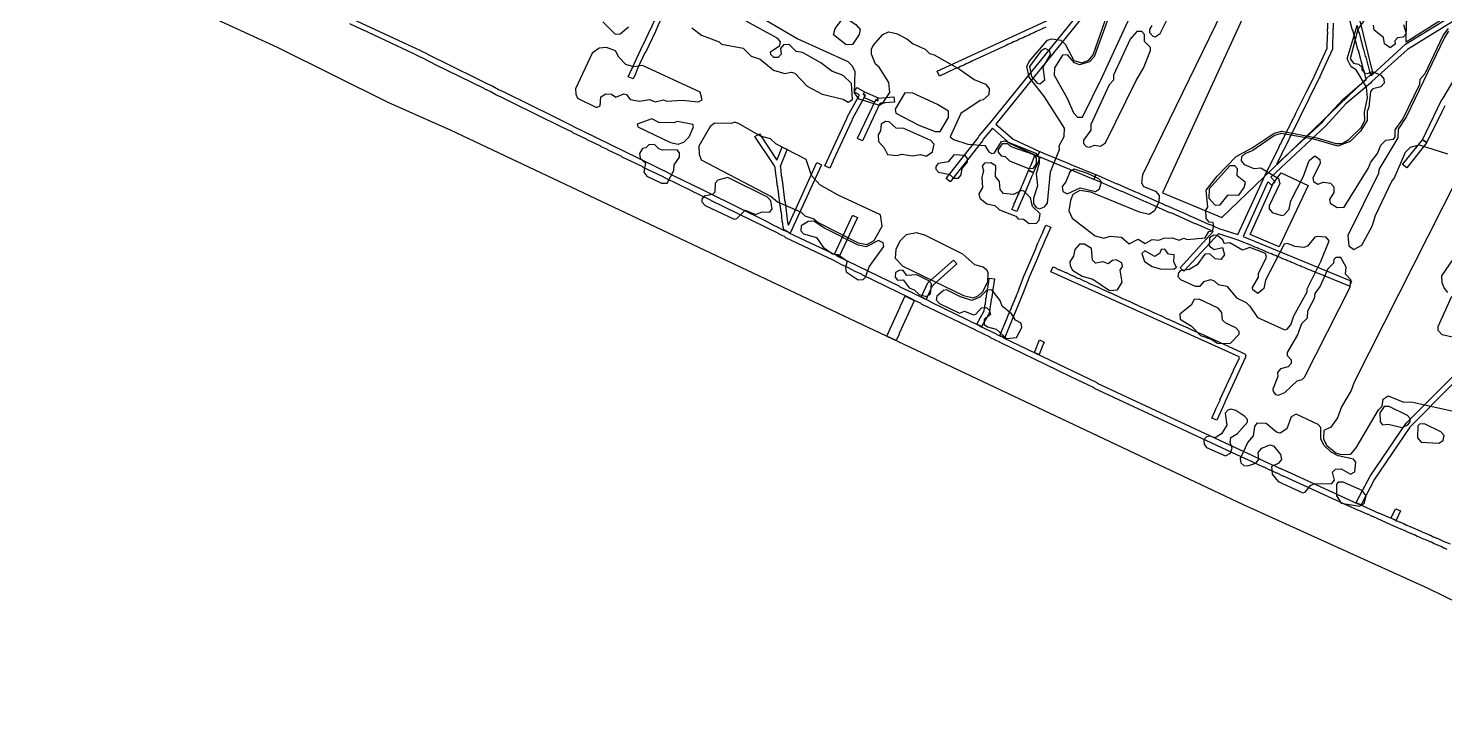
# Model space of a CAD drawing. Extents: x 1761 to 2705, y -3061 to -2273.
# Drawn here: x 1824 to 2390, y -3061 to -2789 of the extents above; entities that cross this region are included whole.
import ezdxf

# ---------------------------------------------------------------- set-up
doc = ezdxf.new("R2010")
doc.units = 0
for name, color, linetype in [('DOR_DOROZHKA', 40, 'CONTINUOUS'), ('DOR_LESTNICA', 6, 'CONTINUOUS'), ('DOR_PEREHOD', 9, 'CONTINUOUS'), ('DOR_TROTUAR', 8, 'CONTINUOUS'), ('GRANICA_UCHASTKA', 7, 'CONTINUOUS'), ('PL_DETSKAYA', 1, 'CONTINUOUS'), ('ZEL_LES_DREVESNYE', 94, 'CONTINUOUS'), ('ZEL_SPUTNIK_DOP', 40, 'CONTINUOUS'), ('ZEL_YANDEX_SHEMA', 92, 'CONTINUOUS')]:
    doc.layers.add(name, color=color, linetype=linetype)

msp = doc.modelspace()

# ---------------------------------------------------------------- linework, layer by layer
at = {"layer": 'DOR_DOROZHKA'}
for points in [[(2064.085, -2807.914), (2069.915, -2795.281), (2070.111, -2795.077), (2072.979, -2788.912), (2073.653, -2787.697), (2073.649, -2787.497), (2078.418, -2776.688), (2080.336, -2777.447), (2078.522, -2781.488), (2078.526, -2781.688), (2077.95, -2782.801), (2076.81, -2785.627), (2076.139, -2786.943), (2074.999, -2789.769), (2070.978, -2798.16), (2070.782, -2798.364), (2067.816, -2804.632), (2066.961, -2806.751), (2066.005, -2808.773)], [(2142.695, -2843.535), (2151.49, -2824.535), (2151.772, -2823.729), (2156.395, -2815.424), (2156.391, -2815.224), (2156.187, -2815.029), (2154.363, -2813.967), (2155.424, -2812.144), (2158.465, -2813.979), (2157.985, -2814.89), (2158.796, -2815.373), (2153.596, -2824.79), (2153.409, -2825.394), (2145.95, -2841.363), (2145.954, -2841.563), (2144.615, -2844.394)], [(2155.867, -2832.645), (2155.763, -2832.447), (2163.035, -2817.082), (2163.843, -2817.465), (2163.941, -2817.362), (2163.822, -2816.465), (2170.213, -2815.926), (2170.459, -2818.022), (2166.563, -2818.306), (2166.465, -2818.408), (2164.965, -2818.441), (2164.669, -2818.647), (2157.687, -2833.506)], [(2128.869, -2870.448), (2128.263, -2870.16), (2128.158, -2869.963), (2127.756, -2869.871), (2126.137, -2869.006), (2126.119, -2868.206), (2126.017, -2868.108), (2125.883, -2866.51), (2125.663, -2865.614), (2125.527, -2863.916), (2125.424, -2863.818), (2125.29, -2862.221), (2125.07, -2861.325), (2125.053, -2860.525), (2124.951, -2860.427), (2124.934, -2859.627), (2124.831, -2859.529), (2124.46, -2856.235), (2124.241, -2855.34), (2124.223, -2854.54), (2124.121, -2854.442), (2124.104, -2853.642), (2124.002, -2853.544), (2123.867, -2851.946), (2123.648, -2851.05), (2123.63, -2850.25), (2123.528, -2850.152), (2123.511, -2849.352), (2123.409, -2849.254), (2123.274, -2847.656), (2123.055, -2846.761), (2122.801, -2844.265), (2122.483, -2843.471), (2114.728, -2831.833), (2116.504, -2830.694), (2123.536, -2841.247), (2125.626, -2836.1), (2127.543, -2836.859), (2124.792, -2843.822), (2124.894, -2843.92), (2125.27, -2847.413), (2125.489, -2848.309), (2125.507, -2849.109), (2125.609, -2849.207), (2126.582, -2857.19), (2126.801, -2858.086), (2127.774, -2866.069), (2127.876, -2866.167), (2127.891, -2866.867), (2128.098, -2867.162), (2139.465, -2842.204), (2141.384, -2843.063)], [(2217.41, -2860.93), (2217.888, -2859.92), (2217.884, -2859.72), (2218.365, -2858.809), (2218.36, -2858.609), (2218.841, -2857.698), (2218.837, -2857.498), (2219.317, -2856.587), (2219.313, -2856.387), (2219.793, -2855.476), (2219.789, -2855.276), (2220.27, -2854.365), (2220.265, -2854.165), (2220.746, -2853.254), (2220.742, -2853.054), (2221.222, -2852.144), (2221.218, -2851.944), (2221.698, -2851.033), (2224.078, -2845.378), (2225.997, -2846.237), (2225.138, -2848.157), (2225.142, -2848.357), (2222.663, -2854.013), (2219.43, -2861.787)], [(2146.458, -2878.772), (2153.73, -2863.407), (2153.928, -2863.303), (2155.748, -2864.164), (2148.38, -2879.731)], [(2214.518, -2912.32), (2213.807, -2911.835), (2212.597, -2911.361), (2215.452, -2904.596), (2216.017, -2902.982), (2216.402, -2902.274), (2216.683, -2901.367), (2217.068, -2900.659), (2217.348, -2899.752), (2217.733, -2899.043), (2218.014, -2898.137), (2218.399, -2897.428), (2218.679, -2896.522), (2219.064, -2895.813), (2219.345, -2894.906), (2219.73, -2894.198), (2222.381, -2887.237), (2222.861, -2886.326), (2222.857, -2886.126), (2226.861, -2876.935), (2227.713, -2874.715), (2228.385, -2873.4), (2228.381, -2873.2), (2229.053, -2871.885), (2229.048, -2871.685), (2229.72, -2870.37), (2230.384, -2868.654), (2231.053, -2867.239), (2231.66, -2867.526), (2232.364, -2867.711), (2232.971, -2867.998), (2232.397, -2869.211), (2232.401, -2869.411), (2231.825, -2870.524), (2231.829, -2870.724), (2231.253, -2871.837), (2230.781, -2873.148), (2230.205, -2874.261), (2230.209, -2874.461), (2229.633, -2875.574), (2229.637, -2875.774), (2229.156, -2876.685), (2227.256, -2881.328), (2224.298, -2887.996), (2221.932, -2894.25)], [(2181.347, -2895.928), (2181.438, -2895.525), (2183.826, -2890.271), (2194.034, -2881.146), (2195.467, -2882.616), (2186.339, -2890.817), (2185.459, -2891.737), (2183.169, -2896.889)], [(2299.273, -2945.207), (2297.353, -2944.348), (2298.978, -2940.811), (2298.973, -2940.611), (2300.6, -2937.174), (2300.596, -2936.974), (2306.047, -2925.35), (2306.043, -2925.15), (2308.437, -2920.196), (2308.231, -2919.9), (2232.955, -2885.808), (2233.816, -2883.988), (2234.014, -2883.884), (2236.34, -2885.034), (2236.54, -2885.03), (2238.866, -2886.18), (2239.066, -2886.176), (2241.393, -2887.326), (2241.593, -2887.322), (2243.919, -2888.472), (2244.119, -2888.468), (2246.445, -2889.618), (2246.645, -2889.614), (2248.971, -2890.764), (2249.171, -2890.76), (2251.497, -2891.911), (2251.697, -2891.906), (2254.023, -2893.057), (2254.223, -2893.052), (2256.549, -2894.203), (2256.749, -2894.198), (2259.075, -2895.349), (2259.275, -2895.344), (2261.601, -2896.495), (2261.801, -2896.49), (2264.127, -2897.641), (2264.327, -2897.636), (2266.653, -2898.787), (2266.853, -2898.782), (2269.179, -2899.933), (2269.379, -2899.929), (2271.705, -2901.079), (2271.905, -2901.075), (2274.231, -2902.225), (2274.431, -2902.221), (2276.757, -2903.371), (2276.957, -2903.367), (2279.486, -2904.613), (2279.686, -2904.608), (2282.012, -2905.759), (2282.212, -2905.754), (2284.538, -2906.905), (2284.738, -2906.9), (2287.064, -2908.051), (2287.264, -2908.047), (2289.59, -2909.197), (2289.79, -2909.193), (2292.318, -2910.439), (2292.518, -2910.434), (2310.505, -2918.65), (2310.709, -2918.846), (2310.922, -2919.442), (2310.824, -2919.544), (2310.835, -2920.044), (2302.517, -2937.933), (2302.522, -2938.133)], [(2203.392, -2906.757), (2206.38, -2901.49), (2206.369, -2900.99), (2206.556, -2900.385), (2206.633, -2899.283), (2206.82, -2898.679), (2206.809, -2898.179), (2206.996, -2897.574), (2207.072, -2896.472), (2207.259, -2895.868), (2207.248, -2895.368), (2207.435, -2894.764), (2207.425, -2894.263), (2207.612, -2893.659), (2207.688, -2892.557), (2207.875, -2891.953), (2207.864, -2891.453), (2208.051, -2890.848), (2208.397, -2888.339), (2210.506, -2888.694), (2209.797, -2892.912), (2209.544, -2895.118), (2209.357, -2895.723), (2209.368, -2896.223), (2209.181, -2896.827), (2208.928, -2899.034), (2208.741, -2899.638), (2208.489, -2901.844), (2208.013, -2902.955), (2205.314, -2907.716)], [(2228.168, -2918.928), (2226.449, -2918.065), (2228.443, -2913.119), (2230.362, -2913.978), (2229.695, -2915.494), (2228.368, -2918.924)], [(2370.771, -2985.083), (2369.054, -2984.32), (2369.049, -2984.12), (2370.676, -2980.683), (2370.874, -2980.579), (2372.693, -2981.44), (2370.971, -2985.079)]]:
    msp.add_lwpolyline(points, close=True, dxfattribs=at)
for points in [[(2231.044, -2788.098), (2229.457, -2788.733), (2228.766, -2789.148), (2227.179, -2789.782), (2226.487, -2790.198), (2224.9, -2790.832), (2224.209, -2791.247), (2222.622, -2791.882), (2221.93, -2792.297), (2220.343, -2792.932), (2219.652, -2793.347), (2218.065, -2793.981), (2217.373, -2794.397), (2215.786, -2795.031), (2215.095, -2795.446), (2201.421, -2801.645), (2200.73, -2802.06), (2199.143, -2802.695), (2198.451, -2803.11), (2196.864, -2803.744), (2196.173, -2804.159), (2194.586, -2804.794), (2188.544, -2807.626), (2187.601, -2805.645), (2247.833, -2777.93)], [(2249.27, -2779.6), (2210.971, -2826.852), (2217.905, -2832.905), (2228.516, -2837.779), (2227.657, -2839.698), (2217.348, -2834.918), (2216.744, -2834.731), (2209.605, -2828.482), (2205.998, -2832.862), (2205.613, -2833.571), (2192.758, -2849.857), (2191.13, -2848.592), (2203.885, -2832.308), (2204.368, -2831.497), (2208.951, -2825.995), (2244.718, -2781.9)], [(2398.221, -2782.985), (2375.511, -2796.983), (2361.281, -2809.797), (2360.794, -2810.408), (2350.868, -2818.726), (2342.954, -2827.502), (2320.887, -2848.089), (2322.626, -2849.853), (2321.156, -2851.285), (2319.825, -2849.913), (2319.63, -2850.117), (2309.792, -2871.741), (2353.2, -2889.613), (2352.343, -2891.633), (2346.489, -2889.258), (2345.78, -2888.873), (2344.874, -2888.592), (2344.165, -2888.207), (2343.259, -2887.927), (2342.55, -2887.542), (2341.643, -2887.261), (2340.026, -2886.496), (2339.119, -2886.215), (2338.411, -2885.83), (2337.504, -2885.55), (2336.796, -2885.165), (2335.889, -2884.884), (2334.272, -2884.119), (2333.365, -2883.838), (2332.656, -2883.453), (2331.75, -2883.173), (2330.133, -2882.407), (2329.226, -2882.127), (2328.517, -2881.742), (2327.611, -2881.461), (2326.902, -2881.076), (2325.996, -2880.796), (2324.378, -2880.03), (2323.472, -2879.75), (2322.763, -2879.365), (2321.857, -2879.084), (2321.148, -2878.699), (2320.241, -2878.419), (2317.009, -2876.988), (2316.102, -2876.707), (2315.393, -2876.323), (2314.487, -2876.042), (2312.87, -2875.276), (2308.733, -2873.665), (2307.822, -2873.184), (2300.163, -2870.648), (2299.963, -2870.653), (2286.18, -2885.658), (2284.65, -2884.291), (2297.843, -2869.798), (2290.872, -2866.647), (2290.672, -2866.651), (2281.074, -2862.356), (2280.874, -2862.361), (2271.276, -2858.066), (2271.076, -2858.07), (2261.478, -2853.775), (2261.278, -2853.779), (2251.681, -2849.484), (2251.481, -2849.489), (2250.268, -2848.915), (2251.027, -2846.997), (2259.411, -2850.718), (2259.611, -2850.714), (2266.381, -2853.769), (2267.894, -2854.337), (2269.209, -2855.009), (2269.409, -2855.004), (2276.179, -2858.06), (2277.692, -2858.627), (2279.007, -2859.299), (2279.207, -2859.295), (2285.976, -2862.35), (2287.489, -2862.918), (2288.805, -2863.59), (2289.005, -2863.586), (2295.774, -2866.641), (2297.287, -2867.209), (2298.602, -2867.881), (2299.913, -2868.353), (2300.118, -2868.548), (2307.774, -2870.984), (2319.43, -2845.519), (2319.626, -2845.315), (2320.485, -2843.395), (2320.681, -2843.191), (2321.54, -2841.272), (2321.735, -2841.067), (2322.594, -2839.148), (2322.79, -2838.943), (2323.649, -2837.024), (2323.845, -2836.819), (2324.704, -2834.9), (2324.899, -2834.696), (2325.758, -2832.776), (2325.954, -2832.572), (2326.813, -2830.652), (2327.009, -2830.448), (2327.868, -2828.528), (2328.064, -2828.324), (2328.923, -2826.404), (2329.118, -2826.2), (2329.977, -2824.28), (2330.173, -2824.076), (2331.032, -2822.157), (2331.228, -2821.952), (2332.087, -2820.033), (2332.282, -2819.828), (2333.141, -2817.909), (2333.337, -2817.704), (2334.196, -2815.785), (2334.392, -2815.581), (2335.251, -2813.661), (2337.556, -2809.209), (2343.484, -2796.474), (2343.565, -2790.97), (2343.663, -2790.867), (2343.617, -2788.767), (2343.715, -2788.665), (2343.668, -2786.465)], [(2345.77, -2786.52), (2345.818, -2788.72), (2345.72, -2788.822), (2345.593, -2796.829), (2340.526, -2807.744), (2340.434, -2808.146), (2340.239, -2808.351), (2328.259, -2832.722), (2328.063, -2832.926), (2326.054, -2837.172), (2325.858, -2837.376), (2324.903, -2839.498), (2323.27, -2842.635), (2323.374, -2842.833), (2341.521, -2826.032), (2342.789, -2824.504), (2349.827, -2816.848), (2359.063, -2809.044), (2358.188, -2805.561), (2357.979, -2805.166), (2355.91, -2797.406), (2355.702, -2797.011), (2353.633, -2789.251), (2353.424, -2788.856), (2351.356, -2781.096)], [(2355.292, -2787.314), (2355.951, -2790.002), (2356.159, -2790.397), (2356.818, -2793.085), (2357.026, -2793.48), (2357.793, -2796.565), (2358.002, -2796.961), (2358.66, -2799.648), (2358.869, -2800.044), (2359.527, -2802.731), (2359.736, -2803.127), (2360.394, -2805.814), (2360.929, -2807.403), (2361.52, -2806.99), (2374.766, -2794.898), (2396.095, -2781.83)], [(2390.405, -2819.473), (2389.546, -2821.393), (2389.35, -2821.597), (2383.316, -2834.034), (2381.496, -2833.172), (2388.962, -2817.503), (2389.74, -2816.486), (2401.615, -2796.519)], [(2410.548, -2913.587), (2376.472, -2947.941), (2362.314, -2968.757), (2357.221, -2978.473), (2356.832, -2978.981), (2355.115, -2978.218), (2355.01, -2978.02), (2359.725, -2969.314), (2360.586, -2967.494), (2375.037, -2946.371), (2396.191, -2925.203)]]:
    msp.add_lwpolyline(points, dxfattribs=at)
at = {"layer": 'DOR_LESTNICA'}
for points in [[(2163.841, -2817.365), (2163.033, -2816.982), (2162.554, -2817.993), (2158.515, -2816.279), (2158.413, -2816.181), (2158.896, -2815.37), (2158.085, -2814.888), (2158.565, -2813.977), (2158.463, -2813.879), (2164.02, -2816.36), (2163.722, -2816.467)], [(2373.603, -2842.948), (2381.494, -2833.072), (2381.396, -2833.175), (2382.609, -2833.749), (2383.22, -2834.236), (2375.233, -2844.314)], [(2250.929, -2847.099), (2250.168, -2848.917), (2228.766, -2840.074), (2228.568, -2840.179), (2228.572, -2840.379), (2227.996, -2841.492), (2228, -2841.692), (2226.093, -2846.035), (2225.895, -2846.14), (2224.075, -2845.278), (2225.128, -2843.054), (2226.648, -2839.32), (2227.659, -2839.798), (2228.616, -2837.776), (2230.031, -2838.446), (2240.224, -2842.528), (2240.933, -2842.913), (2250.824, -2846.902)]]:
    msp.add_lwpolyline(points, close=True, dxfattribs=at)
at = {"layer": 'DOR_PEREHOD'}
msp.add_lwpolyline([(2167.379, -2911.637), (2172.826, -2899.814), (2172.822, -2899.614), (2174.068, -2897.085), (2174.064, -2896.885), (2174.638, -2895.672), (2174.836, -2895.568), (2178.375, -2897.292), (2178.379, -2897.492), (2172.358, -2910.529), (2172.362, -2910.729), (2171.118, -2913.358)], close=True, dxfattribs=at)
at = {"layer": 'DOR_TROTUAR'}
for points in [[(1924.415, -2771.011), (1981.317, -2797.496), (1981.521, -2797.692), (1983.643, -2798.646), (1983.847, -2798.842), (2003.364, -2808.425), (2007.817, -2810.731), (2009.938, -2811.685), (2012.267, -2812.936), (2014.388, -2813.89), (2014.593, -2814.086), (2034.11, -2823.669), (2038.562, -2825.975), (2040.684, -2826.929), (2043.012, -2828.18), (2045.538, -2829.326), (2045.742, -2829.521), (2068.19, -2840.442), (2068.394, -2840.638), (2076.583, -2844.563), (2076.787, -2844.759), (2079.313, -2845.905), (2082.248, -2847.442), (2093.37, -2852.805), (2093.574, -2853.001), (2095.494, -2853.86), (2095.698, -2854.055), (2119.767, -2865.942), (2121.893, -2867.096), (2123.813, -2867.955), (2125.939, -2869.11), (2128.161, -2870.063), (2128.265, -2870.26), (2147.269, -2879.255), (2147.473, -2879.45), (2172.449, -2891.617), (2172.654, -2891.813), (2177.506, -2894.11), (2177.71, -2894.305), (2184.888, -2897.752), (2185.093, -2897.948), (2204.405, -2907.336), (2204.61, -2907.531), (2211.181, -2910.691), (2211.386, -2910.887), (2213.81, -2911.935), (2214.116, -2912.228), (2251.322, -2930.134), (2251.526, -2930.33), (2312.069, -2958.637), (2312.269, -2958.633), (2319.043, -2961.888), (2319.243, -2961.884), (2321.771, -2963.13), (2321.971, -2963.126), (2324.702, -2964.467), (2324.902, -2964.463), (2327.43, -2965.709), (2327.63, -2965.705), (2355.723, -2978.605), (2355.923, -2978.601), (2364.108, -2982.326), (2364.308, -2982.321), (2367.643, -2983.85), (2370.065, -2984.798), (2371.178, -2985.375), (2371.378, -2985.37), (2372.491, -2985.947), (2372.691, -2985.942), (2373.804, -2986.519), (2374.004, -2986.514), (2375.117, -2987.091), (2375.317, -2987.086), (2376.43, -2987.662), (2376.63, -2987.658), (2377.743, -2988.234), (2380.569, -2989.374), (2381.884, -2990.046), (2382.084, -2990.042), (2383.197, -2990.618), (2383.397, -2990.614), (2384.51, -2991.19), (2384.71, -2991.186), (2385.823, -2991.762), (2386.023, -2991.757), (2387.136, -2992.334), (2387.336, -2992.329), (2388.449, -2992.906), (2388.649, -2992.901), (2389.762, -2993.478), (2392.588, -2994.617)], [(2391.436, -2996.843), (2390.323, -2996.267), (2390.123, -2996.271), (2389.01, -2995.695), (2388.81, -2995.699), (2387.697, -2995.123), (2387.497, -2995.127), (2386.384, -2994.551), (2386.184, -2994.555), (2385.071, -2993.979), (2384.871, -2993.984), (2383.758, -2993.407), (2380.932, -2992.268), (2379.616, -2991.596), (2379.416, -2991.6), (2378.303, -2991.024), (2378.103, -2991.028), (2376.99, -2990.452), (2376.79, -2990.456), (2375.677, -2989.88), (2375.477, -2989.884), (2374.364, -2989.308), (2374.164, -2989.312), (2373.051, -2988.736), (2372.851, -2988.74), (2371.738, -2988.164), (2368.912, -2987.025), (2361.636, -2983.68), (2361.436, -2983.684), (2359.919, -2982.917), (2359.719, -2982.921), (2356.686, -2981.486), (2354.971, -2980.822), (2352.24, -2979.481), (2352.04, -2979.485), (2325.969, -2967.542), (2325.769, -2967.546), (2323.443, -2966.396), (2323.243, -2966.4), (2320.715, -2965.154), (2320.515, -2965.158), (2318.189, -2964.008), (2317.989, -2964.012), (2311.215, -2960.757), (2311.015, -2960.761), (2250.472, -2932.454), (2250.267, -2932.258), (2245.72, -2930.155), (2245.515, -2929.96), (2240.968, -2927.857), (2240.763, -2927.661), (2236.013, -2925.462), (2235.809, -2925.267), (2212.757, -2914.159), (2212.553, -2913.963), (2210.835, -2913.2), (2210.631, -2913.004), (2208.914, -2912.241), (2208.709, -2912.045), (2203.148, -2909.364), (2202.944, -2909.168), (2181.307, -2898.73), (2181.103, -2898.534), (2178.981, -2897.579), (2176.451, -2896.233), (2157.543, -2887.037), (2157.338, -2886.841), (2154.812, -2885.695), (2151.877, -2884.158), (2149.149, -2882.916), (2146.214, -2881.379), (2127.108, -2872.286), (2126.497, -2871.799), (2124.578, -2870.94), (2124.373, -2870.745), (2097.374, -2857.521), (2097.169, -2857.325), (2092.519, -2855.124), (2092.315, -2854.929), (2089.789, -2853.783), (2089.585, -2853.587), (2084.126, -2851.004), (2083.922, -2850.808), (2078.463, -2848.224), (2078.259, -2848.029), (2075.733, -2846.883), (2075.528, -2846.687), (2070.07, -2844.104), (2069.865, -2843.908), (2067.339, -2842.762), (2067.135, -2842.566), (2061.676, -2839.983), (2061.472, -2839.787), (2056.013, -2837.204), (2055.809, -2837.008), (2053.283, -2835.862), (2053.079, -2835.666), (2047.62, -2833.083), (2047.416, -2832.887), (2041.957, -2830.303), (2041.753, -2830.108), (2037.507, -2828.098), (2037.303, -2827.903), (2017.786, -2818.319), (2013.334, -2816.014), (2011.212, -2815.059), (2008.884, -2813.809), (2006.762, -2812.854), (2006.558, -2812.659), (1987.04, -2803.075), (1982.588, -2800.77), (1980.467, -2799.815), (1978.138, -2798.565), (1958.026, -2789.195), (1957.826, -2789.199), (1952.871, -2786.805)]]:
    msp.add_lwpolyline(points, dxfattribs=at)
at = {"layer": 'GRANICA_UCHASTKA'}
msp.add_lwpolyline([(2483.876, -3061.281), (2383.768, -3012.417), (2310.008, -2978.992), (1993.109, -2829.258), (1968.359, -2818.287), (1923.86, -2796.236), (1824.317, -2750.362)], dxfattribs=at)
at = {"layer": 'PL_DETSKAYA'}
for points in [[(2382.971, -2777.486), (2390.153, -2784.541), (2374.977, -2794.09), (2375.086, -2785.829)], [(2325.1, -2846.353), (2335.789, -2851.425), (2324.29, -2875.824), (2312.607, -2870.953), (2321.897, -2850.563)]]:
    msp.add_lwpolyline(points, close=True, dxfattribs=at)
at = {"layer": 'ZEL_LES_DREVESNYE'}
msp.add_lwpolyline([(2307.318, -2744.446), (2324.216, -2752.521), (2277.651, -2854.337), (2301.301, -2864.101), (2361.652, -2806.177), (2350.434, -2760.468), (2310.654, -2741.361), (2309.791, -2741.049)], close=True, dxfattribs=at)
at = {"layer": 'ZEL_SPUTNIK_DOP'}
for points in [[(2273.352, -2787.434), (2272.385, -2788.956), (2272.412, -2790.206), (2273.694, -2791.679), (2274.7, -2791.907), (2276.673, -2790.614), (2297.288, -2749.147)], [(2257.44, -2780.274), (2250.36, -2799.937), (2248.404, -2801.98), (2244.425, -2803.067), (2242.409, -2802.36), (2239.588, -2799.169), (2237.588, -2799.212), (2234.446, -2804.283), (2234.261, -2807.289), (2239.461, -2816.431), (2242.091, -2822.377), (2243.629, -2824.095), (2245.629, -2824.052), (2253.539, -2808.123), (2270.257, -2771.493)], [(2053.955, -2785.921), (2058.814, -2790.819), (2060.814, -2790.776), (2064.255, -2787.95)], [(2089.528, -2788.404), (2093.343, -2791.323), (2100.402, -2793.922), (2101.424, -2794.901), (2109.962, -2796.467), (2113.283, -2799.647), (2116.81, -2800.822), (2122.157, -2805.208), (2126.69, -2806.611), (2129.179, -2806.057), (2130.69, -2806.525), (2135.554, -2811.672), (2141.625, -2814.793), (2149.924, -2816.865), (2151.951, -2818.072), (2153.679, -2817.034), (2153.289, -2810.539), (2149.968, -2807.359), (2145.43, -2805.706), (2141.104, -2802.298), (2133.762, -2798.204), (2131.251, -2797.758), (2128.442, -2795.067), (2126.192, -2795.116), (2124.974, -2796.643), (2125.273, -2798.888), (2124.05, -2800.165), (2122.299, -2800.203), (2121.022, -2798.98), (2121.001, -2797.98), (2124.697, -2795.398), (2124.915, -2793.893), (2123.887, -2792.664), (2111.23, -2785.684)], [(2358.346, -2785.097), (2355.677, -2788.907), (2352.681, -2800.728), (2353.969, -2802.451), (2355.98, -2802.908), (2357.257, -2804.131), (2357.278, -2805.131), (2358.305, -2806.359), (2359.561, -2806.582), (2361.545, -2805.789), (2364.827, -2807.219), (2366.11, -2808.692), (2366.148, -2810.442), (2364.93, -2811.969), (2361.696, -2812.789), (2360.718, -2813.811), (2360.103, -2820.078), (2359.39, -2821.844), (2359.466, -2825.344), (2356.808, -2829.654), (2352.644, -2833.746), (2347.681, -2835.604), (2338.116, -2832.809), (2325.061, -2830.59), (2322.327, -2831.399), (2313.701, -2837.339), (2310.478, -2838.659), (2309.255, -2839.936), (2309.037, -2841.442), (2310.32, -2842.915), (2314.108, -2844.584), (2316.853, -2844.274), (2323.95, -2848.623), (2324.493, -2850.613), (2320.182, -2859.46), (2320.209, -2860.71), (2321.492, -2862.183), (2325.269, -2863.352), (2326.264, -2863.081), (2328.215, -2860.787), (2328.895, -2857.521), (2333.935, -2847.657), (2336.3, -2841.353), (2338.512, -2839.554), (2340.545, -2841.011), (2340.577, -2842.511), (2337.701, -2848.326), (2337.983, -2849.821), (2339.755, -2850.783), (2341.989, -2849.984), (2344.75, -2850.425), (2346.032, -2851.898), (2346.081, -2854.148), (2344.39, -2856.936), (2344.673, -2858.431), (2347.461, -2860.121), (2350.211, -2860.062), (2359.882, -2844.595), (2360.828, -2842.073), (2363.503, -2838.514), (2364.932, -2835.231), (2366.889, -2833.188), (2369.884, -2832.873), (2370.618, -2832.107), (2370.553, -2829.107), (2373.711, -2824.786), (2380.415, -2810.884), (2380.622, -2808.879), (2382.573, -2806.585), (2389.749, -2791.422), (2391.94, -2788.624)], [(2373.896, -2787.012), (2374.977, -2790.741), (2373.754, -2792.018), (2371.509, -2792.317), (2370.536, -2793.588), (2370.563, -2794.839), (2368.595, -2796.382), (2366.307, -2794.68), (2366.003, -2792.186), (2362.188, -2789.266), (2361.895, -2787.272)]]:
    msp.add_lwpolyline(points, dxfattribs=at)
for points in [[(2269.401, -2789.771), (2267.401, -2789.814), (2264.715, -2792.873), (2258.023, -2807.275), (2258.066, -2809.275), (2256.354, -2811.063), (2248.944, -2826.982), (2248.992, -2829.232), (2246.079, -2833.297), (2246.106, -2834.547), (2247.133, -2835.775), (2248.388, -2835.998), (2250.372, -2835.205), (2252.883, -2835.651), (2254.856, -2834.358), (2267.072, -2809.331), (2269.97, -2804.516), (2272.818, -2797.451), (2272.791, -2796.201), (2270.487, -2793.749), (2270.428, -2790.999)], [(2230.778, -2796.608), (2229.05, -2797.646), (2224.429, -2803.749), (2225.266, -2807.733), (2227.575, -2810.435), (2228.581, -2810.663), (2230.548, -2809.12), (2229.94, -2804.13), (2232.833, -2799.065), (2232.55, -2797.57)], [(2174.632, -2814.33), (2170.772, -2820.917), (2171.054, -2822.411), (2180.163, -2827.217), (2186.723, -2829.827), (2188.723, -2829.784), (2192.104, -2824.208), (2192.05, -2821.708), (2187.741, -2819.049), (2177.887, -2814.51)], [(2165.146, -2826.791), (2164.955, -2829.547), (2163.988, -2831.069), (2164.047, -2833.819), (2166.351, -2836.27), (2167.661, -2838.993), (2171.422, -2839.412), (2173.411, -2838.869), (2177.678, -2839.527), (2180.917, -2838.957), (2183.183, -2839.658), (2185.646, -2837.854), (2186.331, -2834.838), (2185.048, -2833.365), (2174.19, -2828.597), (2171.184, -2828.412), (2168.38, -2825.971), (2166.874, -2825.753)], [(2072.276, -2835.051), (2071.053, -2836.328), (2069.808, -2836.605), (2068.601, -2838.632), (2068.889, -2840.377), (2070.932, -2842.334), (2070.263, -2846.1), (2071.546, -2847.573), (2077.361, -2850.449), (2079.611, -2850.401), (2082.253, -2845.341), (2082.455, -2843.086), (2084.64, -2840.037), (2084.602, -2838.287), (2083.575, -2837.058), (2077.825, -2837.182), (2076.314, -2836.715), (2074.526, -2835.003)], [(2211.892, -2837.037), (2211.913, -2838.037), (2213.196, -2839.51), (2214.701, -2839.728), (2216.489, -2841.44), (2224.06, -2844.528), (2226.06, -2844.485), (2227.272, -2842.708), (2227.223, -2840.458), (2225.941, -2838.985), (2217.12, -2835.924), (2215.843, -2834.701), (2213.593, -2834.749)], [(2199.711, -2840.552), (2198.684, -2839.324), (2194.178, -2839.171), (2191.988, -2841.97), (2187.998, -2842.556), (2187.025, -2843.828), (2187.047, -2844.828), (2188.074, -2846.056), (2192.596, -2846.959), (2194.128, -2848.427), (2196.128, -2848.383), (2197.101, -2847.112), (2197.547, -2844.601), (2199.744, -2842.052)], [(2206.505, -2842.406), (2205.532, -2843.678), (2206.07, -2845.417), (2205.379, -2848.184), (2205.715, -2852.178), (2204.269, -2854.711), (2204.557, -2856.456), (2207.356, -2858.646), (2210.622, -2859.326), (2212.41, -2861.038), (2218.97, -2863.648), (2219.992, -2864.627), (2221.997, -2864.833), (2224.285, -2866.535), (2227.285, -2866.47), (2228.258, -2865.198), (2228.704, -2862.687), (2225.639, -2859.752), (2224.814, -2856.268), (2222.254, -2853.572), (2221.249, -2853.344), (2218.031, -2854.914), (2214.02, -2854.5), (2212.737, -2853.027), (2212.417, -2849.782), (2210.874, -2847.815), (2211.032, -2843.559), (2209.005, -2842.352)], [(2237.473, -2851.742), (2237.766, -2853.737), (2239.537, -2854.699), (2244.739, -2852.336), (2250.772, -2853.706), (2252.5, -2852.668), (2253.191, -2849.902), (2252.164, -2848.673), (2247.615, -2846.521), (2242.327, -2844.884), (2240.598, -2845.922), (2238.935, -2849.96)], [(2306.58, -2843.496), (2304.58, -2843.539), (2296.274, -2852.723), (2296.105, -2856.479), (2298.665, -2859.175), (2300.665, -2859.132), (2303.829, -2855.061), (2308.084, -2855.219), (2310.27, -2852.17), (2310.727, -2850.16), (2307.417, -2847.48), (2307.608, -2844.724)], [(2093.508, -2856.854), (2093.529, -2857.854), (2094.812, -2859.327), (2106.437, -2864.829), (2107.431, -2864.557), (2110.861, -2861.232), (2114.899, -2862.895), (2117.628, -2861.836), (2120.634, -2862.021), (2121.607, -2860.749), (2121.036, -2857.51), (2119.754, -2856.037), (2103.825, -2848.127), (2099.846, -2849.213), (2098.873, -2850.485), (2098.699, -2853.99), (2097.72, -2855.012), (2094.481, -2855.582)], [(2133.258, -2867.501), (2133.052, -2869.507), (2134.079, -2870.735), (2139.361, -2872.122), (2141.948, -2876.068), (2145.758, -2878.737), (2148.013, -2878.938), (2151.573, -2881.613), (2150.877, -2884.129), (2151.165, -2885.874), (2155.985, -2889.022), (2157.985, -2888.978), (2158.964, -2887.957), (2160.377, -2883.924), (2166.205, -2875.794), (2165.922, -2874.299), (2164.151, -2873.337), (2159.204, -2875.945), (2155.938, -2875.265), (2142.281, -2868.307), (2138.221, -2865.643), (2135.971, -2865.692)], [(2244.475, -2874.853), (2242.518, -2876.897), (2242.078, -2879.657), (2240.626, -2881.94), (2240.659, -2883.44), (2241.697, -2885.169), (2245.501, -2887.588), (2249.778, -2888.746), (2256.381, -2893.356), (2259.626, -2893.035), (2261.561, -2889.992), (2260.708, -2885.258), (2261.676, -2883.736), (2261.394, -2882.242), (2259.116, -2881.04), (2257.622, -2881.323), (2255.899, -2882.611), (2253.882, -2881.904), (2250.893, -2882.469), (2249.616, -2881.246), (2249.263, -2876.501), (2246.475, -2874.81)], [(2283.992, -2886.256), (2283.774, -2887.761), (2284.802, -2888.99), (2290.611, -2891.616), (2292.611, -2891.572), (2294.324, -2889.784), (2296.808, -2888.98), (2298.319, -2889.448), (2299.851, -2890.916), (2303.367, -2891.59), (2307.22, -2896.259), (2311.014, -2898.178), (2312.546, -2899.646), (2315.644, -2904.082), (2326.508, -2909.1), (2327.502, -2908.828), (2328.965, -2907.045), (2330.139, -2903.518), (2335.434, -2893.899), (2335.407, -2892.649), (2340.925, -2881.774), (2344.247, -2873.448), (2342.964, -2871.975), (2339.459, -2871.8), (2338.464, -2872.072), (2335.54, -2875.637), (2334.05, -2876.169), (2330.539, -2875.745), (2327.512, -2874.56), (2326.268, -2874.837), (2318.825, -2889.255), (2318.145, -2892.521), (2315.688, -2894.576), (2313.656, -2893.119), (2313.634, -2892.119), (2316.048, -2888.064), (2316.015, -2886.564), (2319.125, -2879.994), (2318.843, -2878.499), (2312.538, -2876.134), (2309.56, -2877.199), (2304.495, -2874.307), (2302.25, -2874.605), (2301.718, -2873.116), (2299.43, -2871.415), (2298.174, -2871.192), (2296.446, -2872.229), (2296.266, -2875.485), (2298.298, -2876.942), (2301.532, -2876.122), (2302.347, -2879.106), (2300.885, -2880.888), (2298.629, -2880.687), (2296.586, -2878.73), (2294.586, -2878.773), (2291.428, -2883.094), (2288.215, -2884.914), (2284.726, -2885.49)], [(2348.893, -2880.101), (2346.893, -2880.144), (2346.159, -2880.91), (2345.941, -2882.416), (2343.74, -2884.715), (2340.636, -2891.535), (2338.45, -2894.584), (2338.244, -2896.59), (2335.601, -2901.649), (2335.411, -2904.405), (2333.209, -2906.704), (2331.551, -2910.992), (2327.452, -2918.084), (2327.479, -2919.334), (2329.017, -2921.052), (2329.049, -2922.552), (2327.826, -2923.829), (2324.842, -2924.644), (2323.625, -2926.171), (2323.657, -2927.671), (2321.765, -2932.714), (2321.787, -2933.714), (2322.814, -2934.943), (2323.819, -2935.171), (2326.548, -2934.112), (2331.451, -2929.503), (2333.44, -2928.96), (2334.419, -2927.939), (2352.653, -2892.026), (2352.838, -2889.02), (2350.789, -2886.814), (2350.98, -2884.058)], [(2170.932, -2886.197), (2170.72, -2887.953), (2171.747, -2889.181), (2173.997, -2889.133), (2176.317, -2892.334), (2178.334, -2893.041), (2180.377, -2894.998), (2183.143, -2895.689), (2184.872, -2894.651), (2185.285, -2890.64), (2184.258, -2889.411), (2179.454, -2887.014), (2175.459, -2887.35), (2173.916, -2885.382), (2172.66, -2885.159)], [(2187.393, -2895.597), (2187.176, -2897.102), (2188.458, -2898.575), (2196.545, -2902.403), (2198.529, -2901.609), (2202.062, -2903.034), (2203.056, -2902.762), (2205.252, -2900.213), (2207.253, -2900.17), (2208.53, -2901.393), (2208.812, -2902.888), (2206.355, -2904.942), (2206.398, -2906.942), (2207.67, -2907.915), (2211.192, -2908.84), (2215.273, -2912.503), (2219.268, -2912.167), (2221.432, -2908.118), (2221.144, -2906.373), (2218.867, -2905.172), (2217.313, -2902.704), (2213.492, -2899.535), (2212.693, -2897.301), (2209.351, -2893.121), (2207.351, -2893.164), (2204.661, -2895.974), (2201.437, -2897.294), (2196.905, -2895.891), (2191.34, -2893.01), (2190.095, -2893.287)], [(2284.599, -2902.751), (2284.642, -2904.751), (2289.207, -2907.654), (2292.788, -2911.329), (2297.071, -2912.737), (2299.609, -2914.433), (2304.614, -2914.575), (2308.284, -2910.744), (2308.262, -2909.744), (2306.98, -2908.271), (2302.936, -2906.357), (2301.659, -2905.134), (2301.344, -2902.139), (2299.806, -2900.422), (2292.225, -2896.833), (2290.225, -2896.877), (2289.023, -2899.154)], [(2304.932, -2940.832), (2303.687, -2941.109), (2302.714, -2942.381), (2303.317, -2947.12), (2301.142, -2950.669), (2298.674, -2952.223), (2296.658, -2951.516), (2295.163, -2951.799), (2294.19, -2953.07), (2294.228, -2954.82), (2295.255, -2956.049), (2302.831, -2959.387), (2304.81, -2958.344), (2305.517, -2956.327), (2304.718, -2954.094), (2304.925, -2952.088), (2307.642, -2950.529), (2311.545, -2945.942), (2311.524, -2944.942), (2310.497, -2943.713), (2306.943, -2941.289)], [(2308.609, -2960.513), (2308.896, -2962.258), (2310.168, -2963.231), (2311.674, -2963.448), (2314.902, -2962.378), (2316.12, -2960.851), (2315.81, -2958.106), (2317.273, -2956.324), (2320.496, -2955.003), (2322.007, -2955.471), (2324.832, -2958.912), (2325.126, -2960.906), (2323.908, -2962.433), (2321.185, -2963.743), (2321.5, -2966.738), (2323.815, -2969.689), (2333.668, -2974.229), (2334.662, -2973.957), (2336.853, -2971.158), (2338.342, -2970.626), (2345.343, -2970.475), (2346.316, -2969.203), (2345.496, -2965.969), (2346.719, -2964.692), (2348.969, -2964.643), (2352.768, -2966.813), (2354.496, -2965.775), (2354.915, -2962.014), (2353.888, -2960.785), (2347.855, -2959.415), (2345.073, -2957.974), (2342.263, -2955.283), (2340.959, -2952.81), (2340.856, -2948.06), (2339.829, -2946.832), (2330.987, -2942.77), (2329.009, -2943.814), (2327.361, -2948.602), (2324.649, -2950.411), (2323.138, -2949.944), (2319.062, -2946.53), (2315.306, -2946.361), (2314.333, -2947.633), (2313.914, -2951.394), (2311.718, -2953.942)], [(2364.494, -2942.297), (2364.57, -2945.797), (2365.597, -2947.025), (2367.842, -2946.727), (2373.374, -2948.108), (2375.603, -2947.059), (2376.576, -2945.787), (2376.549, -2944.537), (2375.522, -2943.309), (2368.19, -2939.715), (2366.19, -2939.759)], [(2379.614, -2947.473), (2379.467, -2952.228), (2381.004, -2953.946), (2388.016, -2954.295), (2389.744, -2953.257), (2390.201, -2951.246), (2388.919, -2949.773), (2382.348, -2946.663), (2380.348, -2946.706)], [(2347.098, -2970.687), (2347.201, -2975.437), (2349.016, -2978.4), (2356.293, -2979.493), (2358.272, -2978.45), (2358.957, -2975.433), (2357.408, -2973.216), (2349.832, -2969.878), (2347.832, -2969.921)]]:
    msp.add_lwpolyline(points, close=True, dxfattribs=at)
at = {"layer": 'ZEL_YANDEX_SHEMA'}
for points in [[(2312.271, -2759.579), (2269.638, -2847.045), (2269.208, -2850.306), (2269.99, -2851.79), (2274.784, -2853.688), (2276.322, -2855.405), (2276.126, -2857.911), (2274.451, -2861.449), (2272.234, -2862.998), (2268.462, -2862.079), (2249.027, -2853.994), (2244.511, -2853.341), (2241.793, -2854.901), (2240.847, -2857.422), (2240.183, -2861.439), (2241.498, -2864.412), (2250.655, -2871.468), (2254.177, -2872.392), (2256.661, -2871.588), (2261.172, -2871.991), (2264.232, -2874.676), (2267.944, -2872.845), (2270.732, -2874.536), (2273.45, -2872.976), (2276.205, -2873.167), (2278.189, -2872.374), (2281.439, -2872.304), (2284.211, -2873.244), (2286.195, -2872.451), (2287.456, -2872.924), (2294.696, -2872.267), (2296.142, -2869.735), (2297.636, -2869.452), (2298.093, -2867.441), (2297.816, -2866.197), (2296.311, -2865.979), (2295.028, -2864.506), (2294.958, -2861.256), (2295.681, -2859.99), (2295.035, -2853.25), (2299.416, -2847.653), (2306.999, -2839.735), (2313.43, -2836.344), (2322.306, -2830.399), (2325.29, -2829.584), (2339.355, -2832.282), (2346.91, -2834.62), (2349.41, -2834.566), (2352.128, -2833.007), (2357.025, -2828.148), (2358.466, -2825.366), (2358.396, -2822.116), (2359.522, -2816.338), (2359.18, -2812.093), (2355.028, -2805.179), (2353.001, -2803.973), (2351.431, -2800.755), (2355.395, -2787.412)], [(2117.709, -2784.544), (2131.893, -2792.742), (2151.85, -2801.815), (2153.638, -2803.528), (2154.686, -2805.756), (2154.37, -2814.267), (2156.174, -2816.73), (2164.484, -2819.302), (2165.718, -2818.525), (2168.626, -2814.21), (2168.29, -2810.215), (2164.404, -2804.045), (2162.877, -2802.828), (2161.291, -2798.86), (2161.248, -2796.86), (2161.965, -2795.344), (2165.874, -2791.007), (2168.102, -2789.958), (2171.368, -2790.638), (2175.417, -2792.802), (2177.961, -2794.748), (2182.76, -2796.895), (2184.547, -2798.608), (2186.308, -2799.07), (2196.439, -2804.854), (2202.281, -2808.98), (2206.824, -2810.883), (2208.362, -2812.601), (2208.166, -2815.106), (2205.959, -2817.155), (2204.714, -2817.432), (2197.072, -2822.6), (2192.772, -2831.947), (2194.043, -2832.92), (2199.837, -2834.796), (2206.603, -2835.4), (2208.158, -2837.868), (2209.424, -2838.591), (2210.419, -2838.32), (2213.321, -2833.755), (2214.566, -2833.478), (2226.93, -2838.463), (2228.213, -2839.936), (2228.267, -2842.436), (2227.109, -2846.714), (2227.711, -2851.453), (2226.069, -2856.491), (2226.118, -2858.741), (2227.15, -2860.22), (2228.411, -2860.693), (2230.395, -2859.899), (2231.613, -2858.372), (2232.843, -2845.839), (2236.404, -2837.008), (2236.371, -2835.508), (2238.29, -2831.714), (2238.47, -2828.459), (2230.444, -2815.875), (2224.271, -2808.005), (2223.429, -2803.771), (2224.386, -2801.749), (2231.708, -2793.336), (2233.447, -2792.799), (2236.958, -2793.223), (2238.746, -2794.935), (2242.137, -2801.365), (2245.409, -2802.295), (2248.137, -2801.236), (2249.844, -2799.198), (2256.445, -2780.546)], [(2391.962, -2789.624), (2390.266, -2792.162), (2375.19, -2823.754), (2371.798, -2828.83), (2371.623, -2832.335), (2364.143, -2845.003), (2363.925, -2846.509), (2351.704, -2871.286), (2352.046, -2875.531), (2354.079, -2876.987), (2357.291, -2875.167), (2361.379, -2867.575), (2362.787, -2863.292), (2369.246, -2849.646), (2370.224, -2848.624), (2374.748, -2838.021), (2376.705, -2835.977), (2380.189, -2835.152), (2391.52, -2838.659)], [(2395.481, -2848.328), (2354.224, -2930.012), (2353.044, -2933.289), (2349.184, -2939.876), (2347.526, -2944.164), (2344.857, -2947.974), (2342.134, -2949.283), (2341.959, -2952.789), (2343.263, -2955.262), (2346.828, -2958.186), (2348.845, -2958.893), (2352.845, -2958.807), (2355.041, -2956.258), (2363.967, -2941.057), (2365.435, -2939.525), (2365.876, -2936.764), (2367.849, -2935.471), (2373.653, -2937.846), (2377.659, -2938.01), (2395.001, -2941.887)], [(2391.719, -2894.183), (2390.176, -2892.216), (2389.383, -2890.232), (2389.324, -2887.482), (2397.081, -2876.058)], [(2394.109, -2912.141), (2389.331, -2910.994), (2387.793, -2909.276), (2387.761, -2907.776), (2393.252, -2895.651)]]:
    msp.add_lwpolyline(points, dxfattribs=at)
for points in [[(2149.488, -2785.108), (2151.988, -2785.054), (2155.031, -2786.989), (2156.824, -2788.951), (2156.368, -2790.962), (2153.704, -2795.022), (2151.204, -2795.076), (2146.117, -2791.184), (2146.813, -2788.667)], [(2043.027, -2812.671), (2043.076, -2814.921), (2043.858, -2816.405), (2051.445, -2820.243), (2052.929, -2819.461), (2053.104, -2815.955), (2055.077, -2814.662), (2057.332, -2814.863), (2059.109, -2816.076), (2062.332, -2814.755), (2063.338, -2814.984), (2064.881, -2816.951), (2068.648, -2817.62), (2072.637, -2817.034), (2074.909, -2817.985), (2078.143, -2817.165), (2079.404, -2817.638), (2085.649, -2817.253), (2092.165, -2817.863), (2093.649, -2817.08), (2092.834, -2814.096), (2069.84, -2803.337), (2066.35, -2803.913), (2063.079, -2802.983), (2060.264, -2800.042), (2058.96, -2797.569), (2055.427, -2796.145), (2052.432, -2796.46), (2049.725, -2798.519)], [(2067.597, -2826.898), (2067.869, -2827.893), (2081.01, -2834.112), (2084.027, -2834.797), (2086.26, -2833.999), (2088.467, -2831.95), (2090.131, -2827.912), (2089.859, -2826.917), (2083.832, -2825.797), (2082.343, -2826.329), (2076.337, -2826.209), (2073.554, -2824.768)], [(2096.881, -2827.766), (2092.299, -2835.619), (2092.369, -2838.869), (2093.167, -2841.103), (2121.249, -2855.754), (2123.797, -2857.95), (2133.14, -2862.001), (2134.672, -2863.468), (2138.199, -2864.643), (2139.982, -2866.105), (2155.916, -2874.265), (2159.433, -2874.94), (2162.401, -2873.375), (2165.526, -2867.554), (2164.929, -2863.065), (2148, -2855.176), (2140.658, -2851.083), (2137.327, -2847.403), (2135.186, -2840.946), (2123.045, -2834.705), (2121.002, -2832.748), (2116.974, -2831.584), (2108.11, -2826.523), (2106.6, -2826.055), (2105.36, -2826.582), (2098.604, -2826.478)], [(2172.662, -2873.653), (2170.982, -2876.941), (2170.808, -2880.447), (2173.878, -2883.632), (2198.144, -2895.364), (2201.916, -2896.283), (2203.9, -2895.49), (2205.862, -2893.697), (2207.781, -2889.903), (2207.95, -2886.148), (2207.428, -2885.159), (2205.901, -2883.941), (2202.63, -2883.011), (2197.787, -2878.864), (2182.614, -2871.187), (2179.342, -2870.257), (2175.108, -2871.099)], [(2269.318, -2878.569), (2270.389, -2881.797), (2273.432, -2883.732), (2276.704, -2884.662), (2282.21, -2884.793), (2283.193, -2884.022), (2282.15, -2882.043), (2282.335, -2879.038), (2280.08, -2878.836), (2278.537, -2876.869), (2277.036, -2876.901), (2276.569, -2878.412), (2274.596, -2879.705), (2270.547, -2877.542)]]:
    msp.add_lwpolyline(points, close=True, dxfattribs=at)

doc.saveas('drawing.dxf')
